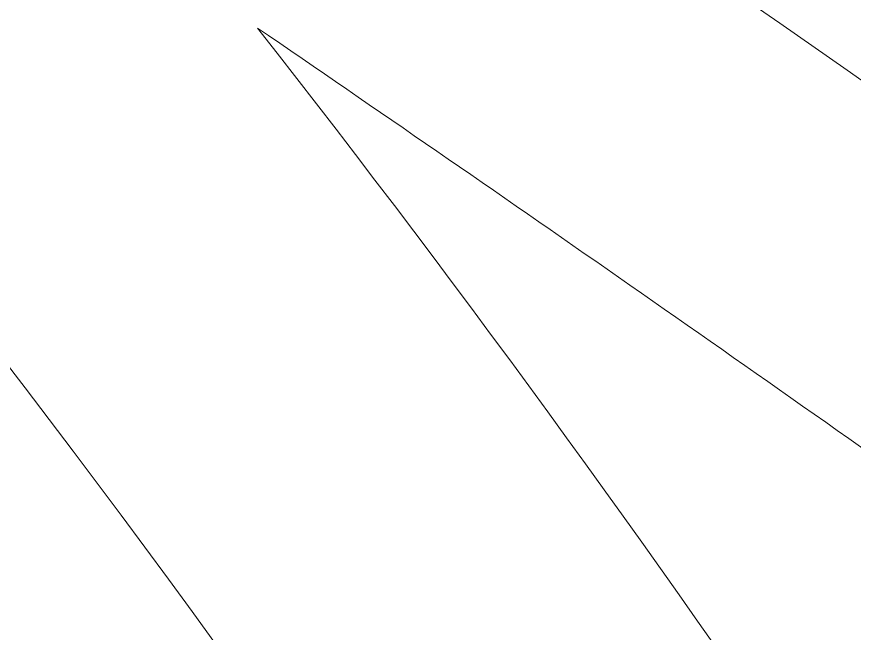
# Model space of a CAD drawing. Extents: x -864 to 2539, y -2536 to -44.
# Drawn here: x 825.91 to 837.08, y -864.28 to -856.06 of the extents above; entities that cross this region are included whole.
import ezdxf

# ---------------------------------------------------------------- set-up
doc = ezdxf.new("R2010")
doc.units = 0
doc.header["$MEASUREMENT"] = 0
doc.layers.add('Layer 1', color=7, linetype='Continuous', lineweight=0)

msp = doc.modelspace()

# ---------------------------------------------------------------- linework, layer by layer
at = {"layer": 'Layer 1'}
for points, knots in [([(978.18, -956.615), (976.98, -952.275), (974.89, -948.625), (971.93, -945.715), (967.19, -941.065), (957.91, -935.055), (943.57, -927.325), (930.41, -920.235), (918.06, -912.845), (906.82, -905.335), (940.44, -868.065), (957.48, -817.305), (957.48, -754.405), (957.48, -712.345), (949.68, -675.185), (934.29, -643.955), (918.86, -612.635), (895.81, -588.145), (865.77, -571.145), (835.78, -554.185), (799.42, -545.585), (757.68, -545.585), (726.93, -545.585), (699.07, -550.465), (674.87, -560.085), (650.63, -569.725), (629.77, -583.845), (612.87, -602.035), (595.97, -620.205), (582.9, -642.535), (574, -668.405), (565.13, -694.195), (560.63, -722.955), (560.63, -753.855), (560.63, -784.205), (564.94, -812.675), (573.45, -838.475), (581.98, -864.345), (594.86, -886.995), (611.75, -905.795), (628.65, -924.635), (649.84, -939.265), (674.73, -949.265), (699.57, -959.255), (728.03, -964.325), (759.33, -964.325), (797.42, -964.325), (830.12, -957.625), (856.54, -944.415), (870.34, -954.305), (883.24, -963.105), (894.9, -970.575), (906.85, -978.245), (917.43, -984.175), (926.34, -988.225), (935.41, -992.335), (943.28, -994.415), (949.73, -994.415), (957.88, -994.415), (964.91, -991.305), (970.64, -985.145), (970.68, -985.105), (970.72, -985.055), (970.76, -985.015), (976.47, -978.825), (979.37, -972.475), (979.37, -966.155), (979.37, -962.675), (978.97, -959.495), (978.18, -956.615)], [0, 0, 0, 0, 1, 1, 1, 2, 2, 2, 3, 3, 3, 4, 4, 4, 5, 5, 5, 6, 6, 6, 7, 7, 7, 8, 8, 8, 9, 9, 9, 10, 10, 10, 11, 11, 11, 12, 12, 12, 13, 13, 13, 14, 14, 14, 15, 15, 15, 16, 16, 16, 17, 17, 17, 18, 18, 18, 19, 19, 19, 20, 20, 20, 21, 21, 21, 22, 22, 22, 23, 23, 23, 23]), ([(758.78, -895.765), (726.71, -895.765), (699.79, -883.425), (678.77, -859.105), (657.67, -834.705), (646.97, -799.295), (646.97, -753.855), (646.97, -731.555), (649.84, -711.185), (655.5, -693.315), (661.14, -675.505), (668.92, -660.695), (678.64, -649.285), (688.34, -637.895), (700.06, -629.105), (713.49, -623.145), (726.94, -617.175), (741.81, -614.145), (757.68, -614.145), (779.99, -614.145), (800.02, -619.615), (817.22, -630.395), (834.39, -641.165), (847.8, -657.295), (857.08, -678.335), (866.4, -699.515), (871.13, -724.925), (871.13, -753.855), (871.13, -776.895), (868.45, -797.405), (863.15, -814.835), (858.06, -831.545), (850.18, -846.295), (839.7, -858.685), (800.75, -831.175), (773.55, -817.795), (756.59, -817.795), (750.62, -817.795), (745.11, -820.085), (740.19, -824.615), (735.22, -829.185), (732.7, -834.555), (732.7, -840.585), (732.7, -847.615), (735.37, -853.135), (740.64, -856.975), (745.51, -860.535), (754.24, -865.425), (767.33, -871.925), (778.57, -877.505), (788.26, -883.145), (796.19, -888.735), (783.45, -893.395), (770.88, -895.765), (758.78, -895.765)], [0, 0, 0, 0, 1, 1, 1, 2, 2, 2, 3, 3, 3, 4, 4, 4, 5, 5, 5, 6, 6, 6, 7, 7, 7, 8, 8, 8, 9, 9, 9, 10, 10, 10, 11, 11, 11, 12, 12, 12, 13, 13, 13, 14, 14, 14, 15, 15, 15, 16, 16, 16, 17, 17, 17, 18, 18, 18, 18]), ([(816.504, -849.759), (824.154, -857.833), (830.849, -867.18), (836.895, -876.819), (825.519, -876.408), (814.078, -875.281), (803.259, -872.695), (806.481, -870.004), (808.058, -864.741), (808.271, -860.299), (812.023, -857.886), (815.788, -853.882), (816.504, -849.759)], [0, 0, 0, 0, 1, 1, 1, 2, 2, 2, 3, 3, 3, 4, 4, 4, 4]), ([(902.31, -904.335), (902.31, -904.335), (901.236, -905.49), (901.236, -905.49), (894.614, -901.947), (887.54, -900.041), (880.023, -897.567), (867.149, -893.312), (856.119, -885.755), (844.571, -878.874), (839.848, -871.064), (834.74, -863.365), (829.118, -856.211), (832.289, -858.377), (835.536, -860.637), (838.87, -863.005), (838.87, -863.005), (840.35, -864.055), (840.35, -864.055), (840.35, -864.055), (841.54, -862.685), (841.54, -862.685), (841.826, -862.358), (842.101, -862.022), (842.383, -861.692), (857.245, -873.943), (872.194, -885.797), (892.207, -888.552), (897.166, -889.228), (902.098, -888.91), (906.738, -887.757), (906.844, -887.836), (906.897, -887.929), (907.03, -887.982), (909.037, -889.002), (911.156, -890.065), (913.301, -891.198), (909.854, -895.753), (906.197, -900.139), (902.31, -904.335)], [0, 0, 0, 0, 1, 1, 1, 2, 2, 2, 3, 3, 3, 4, 4, 4, 5, 5, 5, 6, 6, 6, 7, 7, 7, 8, 8, 8, 9, 9, 9, 10, 10, 10, 11, 11, 11, 12, 12, 12, 13, 13, 13, 13])]:
    msp.add_open_spline(points, degree=3, knots=knots, dxfattribs=at)

doc.saveas('drawing.dxf')
